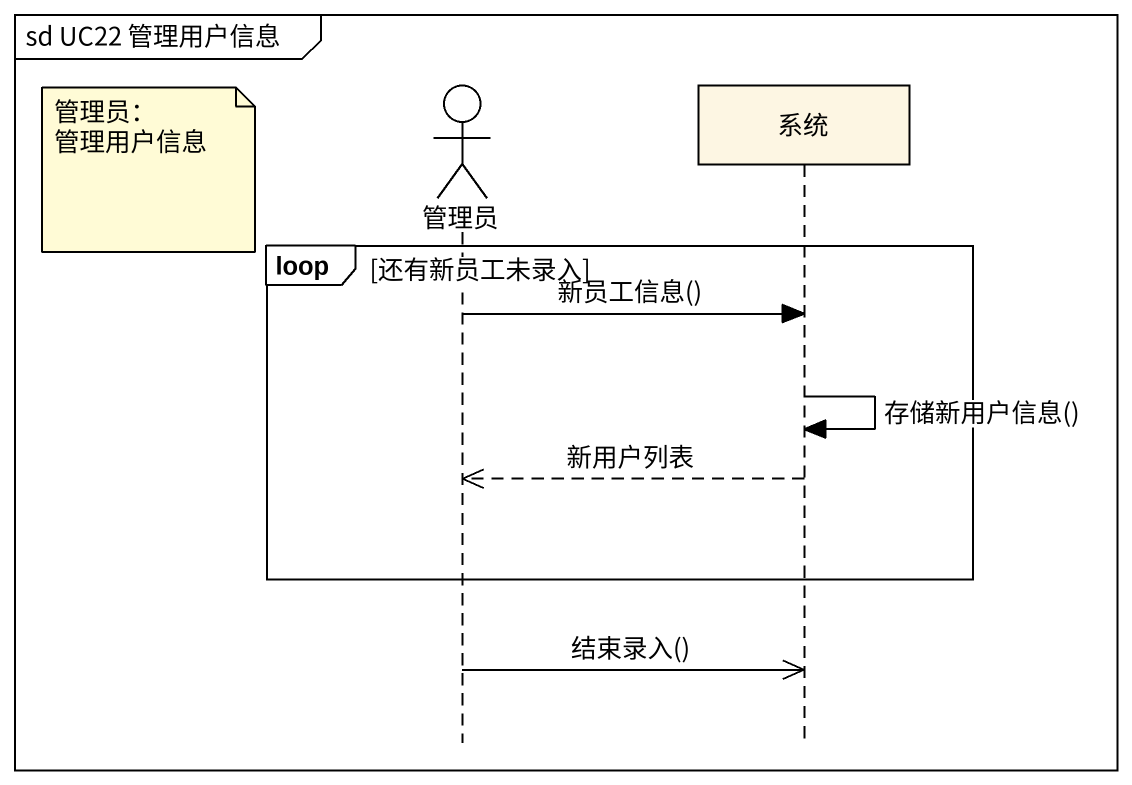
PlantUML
@startuml
mainframe sd UC22 管理用户信息
hide footbox
actor 管理员
participant 系统

note left of 管理员
  管理员：
  管理用户信息
end note
loop 还有新员工未录入
  管理员 -> 系统 : 新员工信息()
  系统 -> 系统 : 存储新用户信息()
  系统 -->> 管理员 : 新用户列表
end
管理员 ->> 系统 : 结束录入()
@enduml
